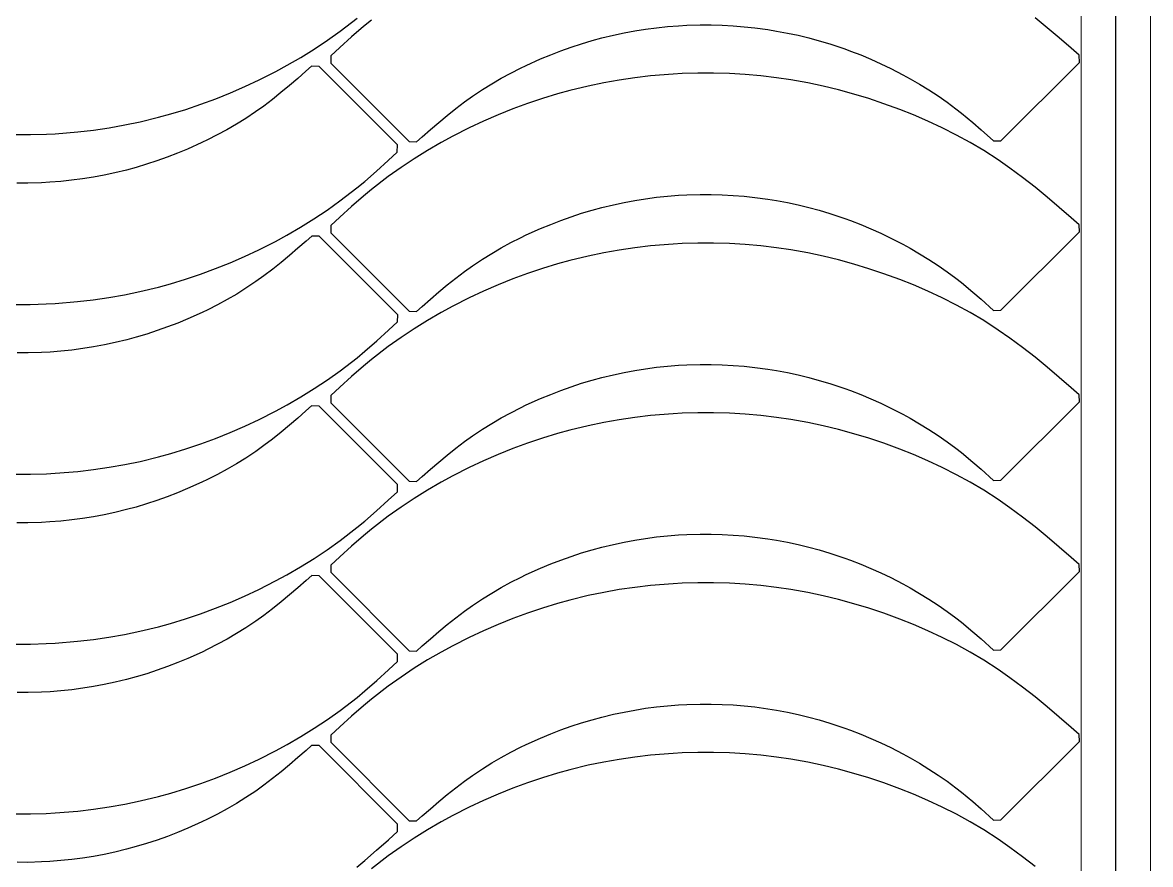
# Model space of a CAD drawing. Header units: millimetres. Extents: x -10628 to 24720, y -21829 to 4032.
# Drawn here: x 7298 to 7949, y -419 to 67 of the extents above; entities that cross this region are included whole.
import ezdxf
from ezdxf.enums import TextEntityAlignment as Align
from ezdxf.lldxf.tags import DXFTag

# ---------------------------------------------------------------- set-up
doc = ezdxf.new("R2010")
doc.units = ezdxf.units.MM
doc.layers.add('layer khung van cnc', color=7, linetype='Continuous', lineweight=25, true_color=0xfbf59b)
doc.layers.add('layer mau', color=7, linetype='Continuous')
doc.styles.add('Text Dim', font='arial.ttf')
tags = doc.linetypes.add('KVVIENMAY', pattern='A,46.311228,-10.280676,["KV VIỀN MÁY",Text Dim,S=10.028098,R=0,X=0,Y=-4.346144],-100.988212', length=157.580116).pattern_tags.tags
tags[6] = DXFTag(74, 10)

# ---------------------------------------------------------------- blocks, each defined once
blk = doc.blocks.new('khung van cnc')
at = {"lineweight": 5}
blk.add_lwpolyline([(-193, -99.44), (-193, 2370.56), (-223, 2400.56), (-1463, 2400.56), (-1493, 2370.56), (-1493, -99.44)], close=True, dxfattribs=at)
at = {"color": 1, "linetype": 'KVVIENMAY'}
blk.add_lwpolyline([(-511.88, -84.44), (-213, -84.44), (-213, 2370.56), (-228, 2385.56), (-1458.01, 2385.56), (-1473, 2370.56), (-1473, -84.44), (-1172.83, -84.44)], dxfattribs=at)
at = {"lineweight": 5}
blk.add_lwpolyline([(-513.55, -69.44), (-233, -69.44), (-233, 2370.56), (-1453, 2370.56), (-1453, -69.44), (-1173, -69.44)], dxfattribs=at)
at = {"layer": 'layer mau'}
for tag, p in [('ÁGF', (-518, -155.91)), ('TENFILE', (-518, -268.86)), ('TENFILE', (-518, -381.81)), ('TENFILE', (-518, -494.76))]:
    blk.add_attdef(tag, text='', height=30, dxfattribs=at).set_placement(p, align=Align.MIDDLE_CENTER)

msp = doc.modelspace()

# ---------------------------------------------------------------- linework, layer by layer
for p, q in [((7481.48, 62.25), (7491.202, 69.769)), ((7499.402, 68.646), (7494.862, 64.879)), ((7670.267, 64.881), (7676.573, 65.374)), ((7676.573, 65.374), (7681.435, 65.641)), ((7681.435, 65.641), (7689.212, 65.862)), ((7689.212, 65.862), (7695.535, 65.856)), ((7695.535, 65.856), (7701.856, 65.684)), ((7701.856, 65.684), (7708.17, 65.346)), ((7708.17, 65.346), (7714.472, 64.842)), ((7889.42, 64.239), (7882.387, 70.017)), ((7474.063, 56.971), (7481.48, 62.25)), ((7487.998, 58.913), (7481.247, 52.812)), ((7494.862, 64.879), (7487.998, 58.913)), ((7632.365, 58.307), (7639.054, 59.931)), ((7639.054, 59.931), (7645.238, 61.252)), ((7645.238, 61.252), (7651.456, 62.407)), ((7651.456, 62.407), (7657.704, 63.397)), ((7657.704, 63.397), (7663.975, 64.222)), ((7663.975, 64.222), (7670.267, 64.881)), ((7714.472, 64.842), (7720.76, 64.173)), ((7720.76, 64.173), (7728.275, 63.153)), ((7728.275, 63.153), (7733.273, 62.339)), ((7733.273, 62.339), (7739.489, 61.176)), ((7739.489, 61.176), (7745.673, 59.849)), ((7745.673, 59.849), (7751.819, 58.359)), ((7896.368, 58.341), (7889.42, 64.239)), ((7466.474, 51.931), (7474.063, 56.971)), ((7481.247, 52.812), (7476.042, 47.978)), ((7608.791, 50.897), (7614.745, 53.02)), ((7614.745, 53.02), (7620.751, 54.989)), ((7620.751, 54.989), (7626.807, 56.798)), ((7626.807, 56.798), (7632.365, 58.307)), ((7751.819, 58.359), (7757.923, 56.708)), ((7757.923, 56.708), (7763.98, 54.896)), ((7763.98, 54.896), (7772.703, 51.972)), ((7903.258, 52.364), (7896.368, 58.341)), ((7907.865, 48.324), (7903.258, 52.364)), ((7450.832, 42.558), (7458.725, 47.128)), ((7458.725, 47.128), (7466.474, 51.931)), ((7476.042, 47.978), (7475.964, 43.814)), ((7588.829, 42.486), (7597.051, 46.196)), ((7597.051, 46.196), (7602.892, 48.621)), ((7602.892, 48.621), (7608.791, 50.897)), ((7772.703, 51.972), (7775.933, 50.793)), ((7775.933, 50.793), (7781.821, 48.506)), ((7781.821, 48.506), (7787.647, 46.065)), ((7787.647, 46.065), (7793.41, 43.473)), ((7907.997, 44.226), (7907.865, 48.324)), ((7444.2, 38.95), (7450.832, 42.558)), ((7461.669, 39.137), (7456.905, 34.971)), ((7464.89, 42.031), (7461.669, 39.137)), ((7469.241, 41.913), (7464.89, 42.031)), ((7514.467, -3.374), (7469.241, 41.913)), ((7475.964, 43.814), (7521.189, -1.473)), ((7579.909, 38.049), (7585.555, 40.91)), ((7585.555, 40.91), (7588.829, 42.486)), ((7793.41, 43.473), (7799.105, 40.735)), ((7799.105, 40.735), (7806.079, 37.136)), ((7862.744, -0.966), (7907.997, 44.226)), ((7426.409, 30.23), (7434.664, 34.107)), ((7434.664, 34.107), (7444.2, 38.95)), ((7456.905, 34.971), (7452.105, 30.855)), ((7568.876, 31.872), (7574.346, 35.039)), ((7574.346, 35.039), (7579.909, 38.049)), ((7642.465, 34.042), (7633.495, 32.45)), ((7651.478, 35.369), (7642.465, 34.042)), ((7660.528, 36.431), (7651.478, 35.369)), ((7673.58, 37.491), (7660.528, 36.431)), ((7678.705, 37.756), (7673.58, 37.491)), ((7687.818, 38.019), (7678.705, 37.756)), ((7696.935, 38.015), (7687.818, 38.019)), ((7706.048, 37.743), (7696.935, 38.015)), ((7715.147, 37.204), (7706.048, 37.743)), ((7724.226, 36.396), (7715.147, 37.204)), ((7733.274, 35.32), (7724.226, 36.396)), ((7741.425, 34.114), (7733.274, 35.32)), ((7751.245, 32.36), (7741.425, 34.114)), ((7806.079, 37.136), (7810.289, 34.828)), ((7810.289, 34.828), (7815.767, 31.662)), ((7409.587, 23.192), (7418.048, 26.59)), ((7418.048, 26.59), (7426.409, 30.23)), ((7447.25, 26.814), (7442.322, 22.873)), ((7452.105, 30.855), (7447.25, 26.814)), ((7557.799, 24.729), (7563.51, 28.543)), ((7563.51, 28.543), (7568.876, 31.872)), ((7606.927, 26.088), (7598.208, 23.443)), ((7613.935, 28.011), (7606.927, 26.088)), ((7624.578, 30.593), (7613.935, 28.011)), ((7633.495, 32.45), (7624.578, 30.593)), ((7760.155, 30.482), (7751.245, 32.36)), ((7769.007, 28.344), (7760.155, 30.482)), ((7777.796, 25.95), (7769.007, 28.344)), ((7815.767, 31.662), (7821.158, 28.352)), ((7821.158, 28.352), (7826.453, 24.894)), ((7392.396, 17.14), (7401.035, 20.04)), ((7401.035, 20.04), (7409.587, 23.192)), ((7442.322, 22.873), (7437.302, 19.057)), ((7548.108, 17.566), (7553.128, 21.382)), ((7553.128, 21.382), (7557.799, 24.729)), ((7589.569, 20.543), (7581.016, 17.391)), ((7598.208, 23.443), (7589.569, 20.543)), ((7786.518, 23.305), (7777.796, 25.95)), ((7795.166, 20.414), (7786.518, 23.305)), ((7804.322, 17.057), (7795.166, 20.414)), ((7826.453, 24.894), (7831.642, 21.287)), ((7831.642, 21.287), (7836.717, 17.527)), ((7376.669, 12.572), (7383.677, 14.495)), ((7383.677, 14.495), (7392.396, 17.14)), ((7432.631, 15.71), (7426.921, 11.896)), ((7437.302, 19.057), (7432.631, 15.71)), ((7538.325, 9.585), (7543.18, 13.626)), ((7543.18, 13.626), (7548.108, 17.566)), ((7572.556, 13.993), (7564.195, 10.353)), ((7581.016, 17.391), (7572.556, 13.993)), ((7812.22, 13.91), (7804.322, 17.057)), ((7820.606, 10.296), (7812.22, 13.91)), ((7836.717, 17.527), (7839.942, 15.006)), ((7839.942, 15.006), (7846.502, 9.556)), ((7339.126, 5.214), (7348.139, 6.541)), ((7348.139, 6.541), (7357.108, 8.133)), ((7357.108, 8.133), (7366.026, 9.99)), ((7366.026, 9.99), (7376.669, 12.572)), ((7421.555, 8.568), (7416.084, 5.401)), ((7426.921, 11.896), (7421.555, 8.568)), ((7533.525, 5.468), (7538.325, 9.585)), ((7564.195, 10.353), (7555.94, 6.475)), ((7828.877, 6.434), (7820.606, 10.296)), ((7846.502, 9.556), (7851.247, 5.391)), ((7293.669, 2.568), (7302.786, 2.564)), ((7302.786, 2.564), (7311.898, 2.827)), ((7311.898, 2.827), (7317.024, 3.092)), ((7317.024, 3.092), (7330.076, 4.152)), ((7330.076, 4.152), (7339.126, 5.214)), ((7410.521, 2.39), (7404.876, -0.47)), ((7416.084, 5.401), (7410.521, 2.39)), ((7525.541, -1.591), (7528.762, 1.302)), ((7528.762, 1.302), (7533.525, 5.468)), ((7546.404, 1.633), (7539.772, -1.975)), ((7555.94, 6.475), (7546.404, 1.633)), ((7837.017, 2.319), (7828.877, 6.434)), ((7845.01, -2.055), (7837.017, 2.319)), ((7851.247, 5.391), (7858.396, -1.074)), ((7393.38, -5.757), (7387.539, -8.182)), ((7401.602, -2.047), (7393.38, -5.757)), ((7404.876, -0.47), (7401.602, -2.047)), ((7514.388, -7.539), (7514.467, -3.374)), ((7521.189, -1.473), (7525.541, -1.591)), ((7539.772, -1.975), (7531.878, -6.545)), ((7852.84, -6.693), (7845.01, -2.055)), ((7858.396, -1.074), (7862.744, -0.966)), ((7375.686, -12.581), (7369.68, -14.549)), ((7381.64, -10.458), (7375.686, -12.581)), ((7387.539, -8.182), (7381.64, -10.458)), ((7502.433, -18.474), (7509.184, -12.373)), ((7509.184, -12.373), (7514.388, -7.539)), ((7524.13, -11.349), (7516.541, -16.388)), ((7531.878, -6.545), (7524.13, -11.349)), ((7861.212, -12.085), (7852.84, -6.693)), ((7867.951, -16.779), (7861.212, -12.085)), ((7351.377, -19.492), (7345.192, -20.812)), ((7358.066, -17.868), (7351.377, -19.492)), ((7363.624, -16.359), (7358.066, -17.868)), ((7369.68, -14.549), (7363.624, -16.359)), ((7495.569, -24.44), (7502.433, -18.474)), ((7516.541, -16.388), (7509.124, -21.667)), ((7875.24, -22.197), (7867.951, -16.779)), ((7301.219, -25.423), (7294.896, -25.417)), ((7308.995, -25.202), (7301.219, -25.423)), ((7313.858, -24.935), (7308.995, -25.202)), ((7320.164, -24.442), (7313.858, -24.935)), ((7326.455, -23.783), (7320.164, -24.442)), ((7332.727, -22.958), (7326.455, -23.783)), ((7338.974, -21.968), (7332.727, -22.958)), ((7345.192, -20.812), (7338.974, -21.968)), ((7491.029, -28.207), (7495.569, -24.44)), ((7509.124, -21.667), (7499.402, -29.186)), ((7882.387, -27.815), (7875.24, -22.197)), ((7481.307, -35.726), (7491.029, -28.207)), ((7499.402, -29.186), (7494.862, -32.953)), ((7670.267, -32.951), (7676.573, -32.458)), ((7676.573, -32.458), (7681.435, -32.191)), ((7681.435, -32.191), (7689.212, -31.97)), ((7689.212, -31.97), (7695.535, -31.976)), ((7695.535, -31.976), (7701.856, -32.148)), ((7701.856, -32.148), (7708.17, -32.486)), ((7708.17, -32.486), (7714.472, -32.99)), ((7889.42, -33.593), (7882.387, -27.815)), ((7473.89, -41.005), (7481.307, -35.726)), ((7487.998, -38.919), (7481.247, -45.02)), ((7494.862, -32.953), (7487.998, -38.919)), ((7632.365, -39.525), (7639.054, -37.901)), ((7639.054, -37.901), (7645.238, -36.581)), ((7645.238, -36.581), (7651.456, -35.425)), ((7651.456, -35.425), (7657.704, -34.435)), ((7657.704, -34.435), (7663.975, -33.61)), ((7663.975, -33.61), (7670.267, -32.951)), ((7714.472, -32.99), (7720.76, -33.659)), ((7720.76, -33.659), (7728.275, -34.679)), ((7728.275, -34.679), (7733.273, -35.493)), ((7733.273, -35.493), (7739.489, -36.656)), ((7739.489, -36.656), (7745.673, -37.983)), ((7745.673, -37.983), (7751.819, -39.473)), ((7896.368, -39.491), (7889.42, -33.593)), ((7466.301, -46.044), (7473.89, -41.005)), ((7481.247, -45.02), (7476.042, -49.854)), ((7608.791, -46.935), (7614.745, -44.812)), ((7614.745, -44.812), (7620.751, -42.844)), ((7620.751, -42.844), (7626.807, -41.034)), ((7626.807, -41.034), (7632.365, -39.525)), ((7751.819, -39.473), (7757.923, -41.124)), ((7757.923, -41.124), (7763.98, -42.936)), ((7763.98, -42.936), (7772.703, -45.86)), ((7903.258, -45.468), (7896.368, -39.491)), ((7907.865, -49.508), (7903.258, -45.468)), ((7450.659, -55.418), (7458.552, -50.848)), ((7458.552, -50.848), (7466.301, -46.044)), ((7476.042, -49.854), (7475.964, -54.019)), ((7588.829, -55.346), (7597.051, -51.636)), ((7597.051, -51.636), (7602.892, -49.211)), ((7602.892, -49.211), (7608.791, -46.935)), ((7772.703, -45.86), (7775.933, -47.039)), ((7775.933, -47.039), (7781.821, -49.326)), ((7781.821, -49.326), (7787.647, -51.767)), ((7787.647, -51.767), (7793.41, -54.359)), ((7907.997, -53.606), (7907.865, -49.508)), ((7444.027, -59.026), (7450.659, -55.418)), ((7465.033, -55.945), (7461.812, -58.838)), ((7469.384, -56.063), (7465.033, -55.945)), ((7514.61, -101.35), (7469.384, -56.063)), ((7475.964, -54.019), (7521.189, -99.306)), ((7579.909, -59.783), (7585.555, -56.923)), ((7585.555, -56.923), (7588.829, -55.346)), ((7793.41, -54.359), (7799.105, -57.098)), ((7799.105, -57.098), (7806.079, -60.696)), ((7862.744, -98.798), (7907.997, -53.606)), ((7426.235, -67.746), (7434.491, -63.868)), ((7434.491, -63.868), (7444.027, -59.026)), ((7457.048, -63.004), (7452.248, -67.121)), ((7461.812, -58.838), (7457.048, -63.004)), ((7568.876, -65.961), (7574.346, -62.794)), ((7574.346, -62.794), (7579.909, -59.783)), ((7642.465, -64.052), (7633.495, -65.644)), ((7651.478, -62.725), (7642.465, -64.052)), ((7660.528, -61.663), (7651.478, -62.725)), ((7673.58, -60.603), (7660.528, -61.663)), ((7678.705, -60.338), (7673.58, -60.603)), ((7687.818, -60.075), (7678.705, -60.338)), ((7696.935, -60.079), (7687.818, -60.075)), ((7706.048, -60.351), (7696.935, -60.079)), ((7715.147, -60.89), (7706.048, -60.351)), ((7724.226, -61.698), (7715.147, -60.89)), ((7733.274, -62.774), (7724.226, -61.698)), ((7741.425, -63.98), (7733.274, -62.774)), ((7751.245, -65.733), (7741.425, -63.98)), ((7806.079, -60.696), (7810.289, -63.004)), ((7810.289, -63.004), (7815.767, -66.17)), ((7409.414, -74.784), (7417.874, -71.386)), ((7417.874, -71.386), (7426.235, -67.746)), ((7447.393, -71.162), (7442.465, -75.102)), ((7452.248, -67.121), (7447.393, -71.162)), ((7557.799, -73.103), (7563.51, -69.289)), ((7563.51, -69.289), (7568.876, -65.961)), ((7613.935, -70.083), (7606.927, -72.006)), ((7624.578, -67.501), (7613.935, -70.083)), ((7633.495, -65.644), (7624.578, -67.501)), ((7760.155, -67.612), (7751.245, -65.733)), ((7769.007, -69.75), (7760.155, -67.612)), ((7777.796, -72.144), (7769.007, -69.75)), ((7815.767, -66.17), (7821.158, -69.48)), ((7821.158, -69.48), (7826.453, -72.938)), ((7392.223, -80.836), (7400.862, -77.935)), ((7400.862, -77.935), (7409.414, -74.784)), ((7442.465, -75.102), (7437.445, -78.918)), ((7548.108, -80.266), (7553.128, -76.45)), ((7553.128, -76.45), (7557.799, -73.103)), ((7589.569, -77.551), (7581.016, -80.703)), ((7598.208, -74.651), (7589.569, -77.551)), ((7606.927, -72.006), (7598.208, -74.651)), ((7786.518, -74.788), (7777.796, -72.144)), ((7795.166, -77.679), (7786.518, -74.788)), ((7804.322, -81.037), (7795.166, -77.679)), ((7826.453, -72.938), (7831.642, -76.545)), ((7831.642, -76.545), (7836.717, -80.305)), ((7376.496, -85.404), (7383.504, -83.481)), ((7383.504, -83.481), (7392.223, -80.836)), ((7432.774, -82.265), (7427.064, -86.079)), ((7437.445, -78.918), (7432.774, -82.265)), ((7538.325, -88.248), (7543.18, -84.207)), ((7543.18, -84.207), (7548.108, -80.266)), ((7572.556, -84.101), (7564.195, -87.741)), ((7581.016, -80.703), (7572.556, -84.101)), ((7812.22, -84.184), (7804.322, -81.037)), ((7820.606, -87.798), (7812.22, -84.184)), ((7836.717, -80.305), (7839.942, -82.826)), ((7839.942, -82.826), (7846.502, -88.277)), ((7347.966, -91.435), (7356.935, -89.843)), ((7356.935, -89.843), (7365.853, -87.986)), ((7365.853, -87.986), (7376.496, -85.404)), ((7421.697, -89.408), (7416.227, -92.575)), ((7427.064, -86.079), (7421.697, -89.408)), ((7533.525, -92.364), (7538.325, -88.248)), ((7564.195, -87.741), (7555.94, -91.618)), ((7828.877, -91.659), (7820.606, -87.798)), ((7846.502, -88.277), (7851.247, -92.441)), ((7293.496, -95.408), (7302.613, -95.412)), ((7302.613, -95.412), (7311.725, -95.149)), ((7311.725, -95.149), (7316.851, -94.884)), ((7316.851, -94.884), (7329.903, -93.824)), ((7329.903, -93.824), (7338.953, -92.762)), ((7338.953, -92.762), (7347.966, -91.435)), ((7410.664, -95.585), (7405.019, -98.446)), ((7416.227, -92.575), (7410.664, -95.585)), ((7525.541, -99.424), (7528.762, -96.53)), ((7528.762, -96.53), (7533.525, -92.364)), ((7546.404, -96.461), (7539.772, -100.069)), ((7555.94, -91.618), (7546.404, -96.461)), ((7837.017, -95.774), (7828.877, -91.659)), ((7845.01, -100.148), (7837.017, -95.774)), ((7851.247, -92.441), (7858.396, -98.906)), ((7393.522, -103.732), (7387.682, -106.157)), ((7401.745, -100.022), (7393.522, -103.732)), ((7405.019, -98.446), (7401.745, -100.022)), ((7514.531, -105.514), (7514.61, -101.35)), ((7521.189, -99.306), (7525.541, -99.424)), ((7539.772, -100.069), (7531.878, -104.639)), ((7852.84, -104.787), (7845.01, -100.148)), ((7858.396, -98.906), (7862.744, -98.798)), ((7375.829, -110.556), (7369.823, -112.525)), ((7381.783, -108.433), (7375.829, -110.556)), ((7387.682, -106.157), (7381.783, -108.433)), ((7502.576, -116.449), (7509.327, -110.348)), ((7509.327, -110.348), (7514.531, -105.514)), ((7524.13, -109.442), (7516.541, -114.482)), ((7531.878, -104.639), (7524.13, -109.442)), ((7861.212, -110.179), (7852.84, -104.787)), ((7867.951, -114.873), (7861.212, -110.179)), ((7358.209, -115.843), (7351.52, -117.467)), ((7363.767, -114.334), (7358.209, -115.843)), ((7369.823, -112.525), (7363.767, -114.334)), ((7495.712, -122.415), (7502.576, -116.449)), ((7516.541, -114.482), (7509.124, -119.761)), ((7875.24, -120.291), (7867.951, -114.873)), ((7301.362, -123.398), (7295.038, -123.392)), ((7309.138, -123.177), (7301.362, -123.398)), ((7314, -122.911), (7309.138, -123.177)), ((7320.307, -122.417), (7314, -122.911)), ((7326.598, -121.758), (7320.307, -122.417)), ((7332.87, -120.933), (7326.598, -121.758)), ((7339.117, -119.943), (7332.87, -120.933)), ((7345.335, -118.788), (7339.117, -119.943)), ((7351.52, -117.467), (7345.335, -118.788)), ((7491.172, -126.182), (7495.712, -122.415)), ((7509.124, -119.761), (7499.402, -127.28)), ((7882.387, -125.909), (7875.24, -120.291)), ((7481.45, -133.701), (7491.172, -126.182)), ((7499.402, -127.28), (7494.862, -131.047)), ((7681.435, -130.285), (7689.212, -130.064)), ((7689.212, -130.064), (7695.535, -130.07)), ((7695.535, -130.07), (7701.856, -130.242)), ((7889.42, -131.687), (7882.387, -125.909)), ((7474.033, -138.98), (7481.45, -133.701)), ((7494.862, -131.047), (7487.998, -137.013)), ((7632.365, -137.619), (7639.054, -135.995)), ((7639.054, -135.995), (7645.238, -134.674)), ((7645.238, -134.674), (7651.456, -133.519)), ((7651.456, -133.519), (7657.704, -132.529)), ((7657.704, -132.529), (7663.975, -131.704)), ((7663.975, -131.704), (7670.267, -131.045)), ((7670.267, -131.045), (7676.573, -130.551)), ((7676.573, -130.551), (7681.435, -130.285)), ((7701.856, -130.242), (7708.17, -130.58)), ((7708.17, -130.58), (7714.472, -131.084)), ((7714.472, -131.084), (7720.76, -131.753)), ((7720.76, -131.753), (7728.275, -132.773)), ((7728.275, -132.773), (7733.273, -133.586)), ((7733.273, -133.586), (7739.489, -134.75)), ((7739.489, -134.75), (7745.673, -136.077)), ((7745.673, -136.077), (7751.819, -137.567)), ((7896.368, -137.585), (7889.42, -131.687)), ((7466.444, -144.02), (7474.033, -138.98)), ((7481.247, -143.114), (7476.042, -147.948)), ((7487.998, -137.013), (7481.247, -143.114)), ((7608.791, -145.029), (7614.745, -142.906)), ((7614.745, -142.906), (7620.751, -140.937)), ((7620.751, -140.937), (7626.807, -139.128)), ((7626.807, -139.128), (7632.365, -137.619)), ((7751.819, -137.567), (7757.923, -139.218)), ((7757.923, -139.218), (7763.98, -141.03)), ((7763.98, -141.03), (7772.703, -143.954)), ((7903.258, -143.562), (7896.368, -137.585)), ((7450.802, -153.393), (7458.695, -148.823)), ((7458.695, -148.823), (7466.444, -144.02)), ((7476.042, -147.948), (7475.964, -152.112)), ((7597.051, -149.73), (7602.892, -147.305)), ((7602.892, -147.305), (7608.791, -145.029)), ((7772.703, -143.954), (7775.933, -145.133)), ((7775.933, -145.133), (7781.821, -147.42)), ((7781.821, -147.42), (7787.647, -149.861)), ((7907.865, -147.602), (7903.258, -143.562)), ((7907.997, -151.7), (7907.865, -147.602)), ((7444.17, -157.001), (7450.802, -153.393)), ((7464.915, -153.92), (7461.694, -156.814)), ((7469.266, -154.038), (7464.915, -153.92)), ((7514.492, -199.325), (7469.266, -154.038)), ((7475.964, -152.112), (7521.189, -197.399)), ((7579.909, -157.876), (7585.555, -155.016)), ((7585.555, -155.016), (7588.829, -153.44)), ((7588.829, -153.44), (7597.051, -149.73)), ((7787.647, -149.861), (7793.41, -152.453)), ((7793.41, -152.453), (7799.105, -155.191)), ((7799.105, -155.191), (7806.079, -158.79)), ((7862.744, -196.892), (7907.997, -151.7)), ((7426.378, -165.721), (7434.634, -161.843)), ((7434.634, -161.843), (7444.17, -157.001)), ((7456.93, -160.98), (7452.13, -165.096)), ((7461.694, -156.814), (7456.93, -160.98)), ((7568.876, -164.054), (7574.346, -160.887)), ((7574.346, -160.887), (7579.909, -157.876)), ((7642.465, -161.929), (7633.495, -163.522)), ((7651.478, -160.602), (7642.465, -161.929)), ((7660.528, -159.541), (7651.478, -160.602)), ((7673.58, -158.481), (7660.528, -159.541)), ((7678.705, -158.215), (7673.58, -158.481)), ((7687.818, -157.953), (7678.705, -158.215)), ((7696.935, -157.957), (7687.818, -157.953)), ((7706.048, -158.228), (7696.935, -157.957)), ((7715.147, -158.768), (7706.048, -158.228)), ((7724.226, -159.576), (7715.147, -158.768)), ((7733.274, -160.652), (7724.226, -159.576)), ((7741.425, -161.857), (7733.274, -160.652)), ((7751.245, -163.611), (7741.425, -161.857)), ((7806.079, -158.79), (7810.289, -161.098)), ((7810.289, -161.098), (7815.767, -164.264)), ((7418.017, -169.361), (7426.378, -165.721)), ((7447.275, -169.137), (7442.347, -173.078)), ((7452.13, -165.096), (7447.275, -169.137)), ((7557.799, -171.197), (7563.51, -167.383)), ((7563.51, -167.383), (7568.876, -164.054)), ((7613.935, -167.961), (7606.927, -169.884)), ((7624.578, -165.378), (7613.935, -167.961)), ((7633.495, -163.522), (7624.578, -165.378)), ((7760.155, -165.49), (7751.245, -163.611)), ((7769.007, -167.628), (7760.155, -165.49)), ((7777.796, -170.021), (7769.007, -167.628)), ((7815.767, -164.264), (7821.158, -167.574)), ((7821.158, -167.574), (7826.453, -171.032)), ((7401.004, -175.911), (7409.557, -172.759)), ((7409.557, -172.759), (7418.017, -169.361)), ((7442.347, -173.078), (7437.327, -176.894)), ((7548.108, -178.36), (7553.128, -174.544)), ((7553.128, -174.544), (7557.799, -171.197)), ((7589.569, -175.429), (7581.016, -178.58)), ((7598.208, -172.529), (7589.569, -175.429)), ((7606.927, -169.884), (7598.208, -172.529)), ((7786.518, -172.666), (7777.796, -170.021)), ((7795.166, -175.557), (7786.518, -172.666)), ((7804.322, -178.914), (7795.166, -175.557)), ((7826.453, -171.032), (7831.642, -174.639)), ((7831.642, -174.639), (7836.717, -178.399)), ((7376.639, -183.379), (7383.647, -181.456)), ((7383.647, -181.456), (7392.365, -178.811)), ((7392.365, -178.811), (7401.004, -175.911)), ((7432.656, -180.241), (7426.946, -184.055)), ((7437.327, -176.894), (7432.656, -180.241)), ((7543.18, -182.3), (7548.108, -178.36)), ((7572.556, -181.979), (7564.195, -185.619)), ((7581.016, -178.58), (7572.556, -181.979)), ((7812.22, -182.062), (7804.322, -178.914)), ((7820.606, -185.676), (7812.22, -182.062)), ((7836.717, -178.399), (7839.942, -180.92)), ((7839.942, -180.92), (7846.502, -186.37)), ((7348.109, -189.41), (7357.078, -187.818)), ((7357.078, -187.818), (7365.996, -185.961)), ((7365.996, -185.961), (7376.639, -183.379)), ((7421.579, -187.383), (7416.109, -190.55)), ((7426.946, -184.055), (7421.579, -187.383)), ((7533.525, -190.458), (7538.325, -186.341)), ((7538.325, -186.341), (7543.18, -182.3)), ((7564.195, -185.619), (7555.94, -189.496)), ((7828.877, -189.537), (7820.606, -185.676)), ((7846.502, -186.37), (7851.247, -190.535)), ((7293.639, -193.383), (7302.755, -193.387)), ((7302.755, -193.387), (7311.868, -193.124)), ((7311.868, -193.124), (7316.994, -192.859)), ((7316.994, -192.859), (7330.046, -191.799)), ((7330.046, -191.799), (7339.096, -190.737)), ((7339.096, -190.737), (7348.109, -189.41)), ((7410.546, -193.561), (7404.901, -196.421)), ((7416.109, -190.55), (7410.546, -193.561)), ((7525.541, -197.517), (7528.762, -194.624)), ((7528.762, -194.624), (7533.525, -190.458)), ((7546.404, -194.339), (7539.772, -197.947)), ((7555.94, -189.496), (7546.404, -194.339)), ((7837.017, -193.652), (7828.877, -189.537)), ((7845.01, -198.026), (7837.017, -193.652)), ((7851.247, -190.535), (7858.396, -197)), ((7393.405, -201.708), (7387.564, -204.133)), ((7401.627, -197.998), (7393.405, -201.708)), ((7404.901, -196.421), (7401.627, -197.998)), ((7514.413, -203.49), (7514.492, -199.325)), ((7521.189, -197.399), (7525.541, -197.517)), ((7539.772, -197.947), (7531.878, -202.517)), ((7852.84, -202.664), (7845.01, -198.026)), ((7858.396, -197), (7862.744, -196.892)), ((7381.665, -206.409), (7375.711, -208.532)), ((7387.564, -204.133), (7381.665, -206.409)), ((7509.209, -208.323), (7514.413, -203.49)), ((7524.13, -207.32), (7516.541, -212.36)), ((7531.878, -202.517), (7524.13, -207.32)), ((7861.212, -208.056), (7852.84, -202.664)), ((7867.951, -212.751), (7861.212, -208.056)), ((7358.091, -213.819), (7351.402, -215.443)), ((7363.649, -212.31), (7358.091, -213.819)), ((7369.705, -210.5), (7363.649, -212.31)), ((7375.711, -208.532), (7369.705, -210.5)), ((7495.594, -220.391), (7502.458, -214.425)), ((7502.458, -214.425), (7509.209, -208.323)), ((7516.541, -212.36), (7509.124, -217.639)), ((7875.24, -218.169), (7867.951, -212.751)), ((7309.02, -221.153), (7301.244, -221.373)), ((7313.883, -220.886), (7309.02, -221.153)), ((7320.189, -220.393), (7313.883, -220.886)), ((7326.48, -219.734), (7320.189, -220.393)), ((7332.752, -218.909), (7326.48, -219.734)), ((7338.999, -217.919), (7332.752, -218.909)), ((7345.217, -216.763), (7338.999, -217.919)), ((7351.402, -215.443), (7345.217, -216.763)), ((7491.054, -224.158), (7495.594, -220.391)), ((7509.124, -217.639), (7499.402, -225.158)), ((7882.387, -223.787), (7875.24, -218.169)), ((7301.244, -221.373), (7294.921, -221.368)), ((7481.332, -231.676), (7491.054, -224.158)), ((7499.402, -225.158), (7494.862, -228.924)), ((7889.42, -229.564), (7882.387, -223.787)), ((7473.915, -236.955), (7481.332, -231.676)), ((7494.862, -228.924), (7487.998, -234.891)), ((7632.365, -235.497), (7639.054, -233.872)), ((7639.054, -233.872), (7645.238, -232.552)), ((7645.238, -232.552), (7651.456, -231.397)), ((7651.456, -231.397), (7657.704, -230.406)), ((7657.704, -230.406), (7663.975, -229.582)), ((7663.975, -229.582), (7670.267, -228.922)), ((7670.267, -228.922), (7676.573, -228.429)), ((7676.573, -228.429), (7681.435, -228.163)), ((7681.435, -228.163), (7689.212, -227.942)), ((7689.212, -227.942), (7695.535, -227.948)), ((7695.535, -227.948), (7701.856, -228.12)), ((7701.856, -228.12), (7708.17, -228.458)), ((7708.17, -228.458), (7714.472, -228.961)), ((7714.472, -228.961), (7720.76, -229.63)), ((7720.76, -229.63), (7728.275, -230.651)), ((7728.275, -230.651), (7733.273, -231.464)), ((7733.273, -231.464), (7739.489, -232.628)), ((7739.489, -232.628), (7745.673, -233.955)), ((7745.673, -233.955), (7751.819, -235.445)), ((7896.368, -235.462), (7889.42, -229.564)), ((7466.326, -241.995), (7473.915, -236.955)), ((7487.998, -234.891), (7481.247, -240.992)), ((7608.791, -242.907), (7614.745, -240.783)), ((7614.745, -240.783), (7620.751, -238.815)), ((7620.751, -238.815), (7626.807, -237.005)), ((7626.807, -237.005), (7632.365, -235.497)), ((7751.819, -235.445), (7757.923, -237.096)), ((7757.923, -237.096), (7763.98, -238.908)), ((7763.98, -238.908), (7772.703, -241.831)), ((7903.258, -241.44), (7896.368, -235.462)), ((7450.684, -251.369), (7458.577, -246.799)), ((7458.577, -246.799), (7466.326, -241.995)), ((7476.042, -245.826), (7475.964, -249.99)), ((7481.247, -240.992), (7476.042, -245.826)), ((7597.051, -247.608), (7602.892, -245.183)), ((7602.892, -245.183), (7608.791, -242.907)), ((7772.703, -241.831), (7775.933, -243.011)), ((7775.933, -243.011), (7781.821, -245.298)), ((7781.821, -245.298), (7787.647, -247.739)), ((7907.865, -245.48), (7903.258, -241.44)), ((7907.997, -249.578), (7907.865, -245.48)), ((7444.052, -254.977), (7450.684, -251.369)), ((7465.012, -251.896), (7461.791, -254.789)), ((7469.364, -252.014), (7465.012, -251.896)), ((7514.589, -297.301), (7469.364, -252.014)), ((7475.964, -249.99), (7521.189, -295.277)), ((7579.909, -255.754), (7585.555, -252.894)), ((7585.555, -252.894), (7588.829, -251.318)), ((7588.829, -251.318), (7597.051, -247.608)), ((7787.647, -247.739), (7793.41, -250.33)), ((7793.41, -250.33), (7799.105, -253.069)), ((7799.105, -253.069), (7806.079, -256.668)), ((7862.744, -294.77), (7907.997, -249.578)), ((7426.26, -263.697), (7434.516, -259.819)), ((7434.516, -259.819), (7444.052, -254.977)), ((7457.028, -258.955), (7452.228, -263.072)), ((7461.791, -254.789), (7457.028, -258.955)), ((7568.876, -261.932), (7574.346, -258.765)), ((7574.346, -258.765), (7579.909, -255.754)), ((7642.465, -259.986), (7633.495, -261.578)), ((7651.478, -258.658), (7642.465, -259.986)), ((7660.528, -257.597), (7651.478, -258.658)), ((7673.58, -256.537), (7660.528, -257.597)), ((7678.705, -256.272), (7673.58, -256.537)), ((7687.818, -256.009), (7678.705, -256.272)), ((7696.935, -256.013), (7687.818, -256.009)), ((7706.048, -256.284), (7696.935, -256.013)), ((7715.147, -256.824), (7706.048, -256.284)), ((7724.226, -257.632), (7715.147, -256.824)), ((7733.274, -258.708), (7724.226, -257.632)), ((7741.425, -259.913), (7733.274, -258.708)), ((7751.245, -261.667), (7741.425, -259.913)), ((7806.079, -256.668), (7810.289, -258.976)), ((7810.289, -258.976), (7815.767, -262.141)), ((7417.899, -267.337), (7426.26, -263.697)), ((7452.228, -263.072), (7447.373, -267.113)), ((7557.799, -269.075), (7563.51, -265.261)), ((7563.51, -265.261), (7568.876, -261.932)), ((7613.935, -266.017), (7606.927, -267.94)), ((7624.578, -263.434), (7613.935, -266.017)), ((7633.495, -261.578), (7624.578, -263.434)), ((7760.155, -263.546), (7751.245, -261.667)), ((7769.007, -265.684), (7760.155, -263.546)), ((7777.796, -268.078), (7769.007, -265.684)), ((7815.767, -262.141), (7821.158, -265.452)), ((7821.158, -265.452), (7826.453, -268.909)), ((7400.886, -273.886), (7409.439, -270.735)), ((7409.439, -270.735), (7417.899, -267.337)), ((7442.445, -271.053), (7437.425, -274.869)), ((7447.373, -267.113), (7442.445, -271.053)), ((7548.108, -276.237), (7553.128, -272.422)), ((7553.128, -272.422), (7557.799, -269.075)), ((7598.208, -270.585), (7589.569, -273.485)), ((7606.927, -267.94), (7598.208, -270.585)), ((7786.518, -270.722), (7777.796, -268.078)), ((7795.166, -273.613), (7786.518, -270.722)), ((7826.453, -268.909), (7831.642, -272.517)), ((7831.642, -272.517), (7836.717, -276.277)), ((7376.521, -281.355), (7383.529, -279.431)), ((7383.529, -279.431), (7392.247, -276.787)), ((7392.247, -276.787), (7400.886, -273.886)), ((7432.754, -278.216), (7427.043, -282.03)), ((7437.425, -274.869), (7432.754, -278.216)), ((7543.18, -280.178), (7548.108, -276.237)), ((7581.016, -276.637), (7572.556, -280.035)), ((7589.569, -273.485), (7581.016, -276.637)), ((7804.322, -276.97), (7795.166, -273.613)), ((7812.22, -280.118), (7804.322, -276.97)), ((7836.717, -276.277), (7839.942, -278.797)), ((7839.942, -278.797), (7846.502, -284.248)), ((7347.991, -287.386), (7356.96, -285.794)), ((7356.96, -285.794), (7365.878, -283.937)), ((7365.878, -283.937), (7376.521, -281.355)), ((7421.677, -285.359), (7416.207, -288.526)), ((7427.043, -282.03), (7421.677, -285.359)), ((7533.525, -288.335), (7538.325, -284.219)), ((7538.325, -284.219), (7543.18, -280.178)), ((7564.195, -283.675), (7555.94, -287.552)), ((7572.556, -280.035), (7564.195, -283.675)), ((7820.606, -283.732), (7812.22, -280.118)), ((7828.877, -287.593), (7820.606, -283.732)), ((7846.502, -284.248), (7851.247, -288.413)), ((7293.521, -291.359), (7302.638, -291.363)), ((7302.638, -291.363), (7311.75, -291.1)), ((7311.75, -291.1), (7316.876, -290.835)), ((7316.876, -290.835), (7329.928, -289.775)), ((7329.928, -289.775), (7338.978, -288.713)), ((7338.978, -288.713), (7347.991, -287.386)), ((7410.644, -291.536), (7404.998, -294.397)), ((7416.207, -288.526), (7410.644, -291.536)), ((7525.541, -295.395), (7528.762, -292.502)), ((7528.762, -292.502), (7533.525, -288.335)), ((7546.404, -292.395), (7539.772, -296.003)), ((7555.94, -287.552), (7546.404, -292.395)), ((7837.017, -291.708), (7828.877, -287.593)), ((7845.01, -296.082), (7837.017, -291.708)), ((7851.247, -288.413), (7858.396, -294.878)), ((7401.724, -295.973), (7393.502, -299.683)), ((7404.998, -294.397), (7401.724, -295.973)), ((7514.511, -301.465), (7514.589, -297.301)), ((7521.189, -295.277), (7525.541, -295.395)), ((7539.772, -296.003), (7531.878, -300.573)), ((7852.84, -300.72), (7845.01, -296.082)), ((7858.396, -294.878), (7862.744, -294.77)), ((7381.762, -304.384), (7375.808, -306.507)), ((7387.661, -302.108), (7381.762, -304.384)), ((7393.502, -299.683), (7387.661, -302.108)), ((7509.306, -306.299), (7514.511, -301.465)), ((7524.13, -305.376), (7516.541, -310.416)), ((7531.878, -300.573), (7524.13, -305.376)), ((7861.212, -306.113), (7852.84, -300.72)), ((7358.188, -311.794), (7351.499, -313.418)), ((7363.746, -310.285), (7358.188, -311.794)), ((7369.802, -308.476), (7363.746, -310.285)), ((7375.808, -306.507), (7369.802, -308.476)), ((7495.691, -318.366), (7502.555, -312.4)), ((7502.555, -312.4), (7509.306, -306.299)), ((7516.541, -310.416), (7509.124, -315.695)), ((7867.951, -310.807), (7861.212, -306.113)), ((7875.24, -316.225), (7867.951, -310.807)), ((7313.98, -318.861), (7309.118, -319.128)), ((7320.286, -318.368), (7313.98, -318.861)), ((7326.578, -317.709), (7320.286, -318.368)), ((7332.849, -316.884), (7326.578, -317.709)), ((7339.097, -315.894), (7332.849, -316.884)), ((7345.315, -314.739), (7339.097, -315.894)), ((7351.499, -313.418), (7345.315, -314.739)), ((7491.151, -322.133), (7495.691, -318.366)), ((7509.124, -315.695), (7499.402, -323.214)), ((7882.387, -321.843), (7875.24, -316.225)), ((7301.341, -319.349), (7295.018, -319.343)), ((7309.118, -319.128), (7301.341, -319.349)), ((7481.429, -329.652), (7491.151, -322.133)), ((7499.402, -323.214), (7494.862, -326.981)), ((7889.42, -327.621), (7882.387, -321.843)), ((7474.012, -334.931), (7481.429, -329.652)), ((7494.862, -326.981), (7487.998, -332.947)), ((7632.365, -333.553), (7639.054, -331.928)), ((7639.054, -331.928), (7645.238, -330.608)), ((7645.238, -330.608), (7651.456, -329.453)), ((7651.456, -329.453), (7657.704, -328.463)), ((7657.704, -328.463), (7663.975, -327.638)), ((7663.975, -327.638), (7670.267, -326.979)), ((7670.267, -326.979), (7676.573, -326.485)), ((7676.573, -326.485), (7681.435, -326.219)), ((7681.435, -326.219), (7689.212, -325.998)), ((7689.212, -325.998), (7695.535, -326.004)), ((7695.535, -326.004), (7701.856, -326.176)), ((7701.856, -326.176), (7708.17, -326.514)), ((7708.17, -326.514), (7714.472, -327.017)), ((7714.472, -327.017), (7720.76, -327.687)), ((7720.76, -327.687), (7728.275, -328.707)), ((7728.275, -328.707), (7733.273, -329.52)), ((7733.273, -329.52), (7739.489, -330.684)), ((7739.489, -330.684), (7745.673, -332.011)), ((7896.368, -333.518), (7889.42, -327.621)), ((7466.423, -339.971), (7474.012, -334.931)), ((7487.998, -332.947), (7481.247, -339.048)), ((7614.745, -338.839), (7620.751, -336.871)), ((7620.751, -336.871), (7626.807, -335.061)), ((7626.807, -335.061), (7632.365, -333.553)), ((7745.673, -332.011), (7751.819, -333.501)), ((7751.819, -333.501), (7757.923, -335.152)), ((7757.923, -335.152), (7763.98, -336.964)), ((7763.98, -336.964), (7772.703, -339.887)), ((7903.258, -339.496), (7896.368, -333.518)), ((7450.781, -349.344), (7458.675, -344.774)), ((7458.675, -344.774), (7466.423, -339.971)), ((7476.042, -343.882), (7475.964, -348.046)), ((7481.247, -339.048), (7476.042, -343.882)), ((7597.051, -345.664), (7602.892, -343.239)), ((7602.892, -343.239), (7608.791, -340.963)), ((7608.791, -340.963), (7614.745, -338.839)), ((7772.703, -339.887), (7775.933, -341.067)), ((7775.933, -341.067), (7781.821, -343.354)), ((7781.821, -343.354), (7787.647, -345.795)), ((7907.865, -343.536), (7903.258, -339.496)), ((7907.997, -347.634), (7907.865, -343.536)), ((7444.149, -352.952), (7450.781, -349.344)), ((7464.932, -349.871), (7461.711, -352.764)), ((7469.283, -349.989), (7464.932, -349.871)), ((7514.509, -395.276), (7469.283, -349.989)), ((7475.964, -348.046), (7521.189, -393.333)), ((7579.909, -353.81), (7585.555, -350.95)), ((7585.555, -350.95), (7588.829, -349.374)), ((7588.829, -349.374), (7597.051, -345.664)), ((7787.647, -345.795), (7793.41, -348.387)), ((7793.41, -348.387), (7799.105, -351.125)), ((7799.105, -351.125), (7806.079, -354.724)), ((7862.744, -392.826), (7907.997, -347.634)), ((7426.358, -361.672), (7434.613, -357.794)), ((7434.613, -357.794), (7444.149, -352.952)), ((7456.947, -356.931), (7452.147, -361.047)), ((7461.711, -352.764), (7456.947, -356.931)), ((7568.876, -359.988), (7574.346, -356.821)), ((7574.346, -356.821), (7579.909, -353.81)), ((7642.465, -357.894), (7633.495, -359.487)), ((7651.478, -356.567), (7642.465, -357.894)), ((7660.528, -355.506), (7651.478, -356.567)), ((7673.58, -354.446), (7660.528, -355.506)), ((7678.705, -354.18), (7673.58, -354.446)), ((7687.818, -353.918), (7678.705, -354.18)), ((7696.935, -353.922), (7687.818, -353.918)), ((7706.048, -354.193), (7696.935, -353.922)), ((7715.147, -354.733), (7706.048, -354.193)), ((7724.226, -355.541), (7715.147, -354.733)), ((7733.274, -356.617), (7724.226, -355.541)), ((7741.425, -357.822), (7733.274, -356.617)), ((7751.245, -359.576), (7741.425, -357.822)), ((7806.079, -354.724), (7810.289, -357.032)), ((7810.289, -357.032), (7815.767, -360.197)), ((7417.997, -365.312), (7426.358, -361.672)), ((7452.147, -361.047), (7447.292, -365.088)), ((7557.799, -367.131), (7563.51, -363.317)), ((7563.51, -363.317), (7568.876, -359.988)), ((7613.935, -363.926), (7606.927, -365.849)), ((7624.578, -361.343), (7613.935, -363.926)), ((7633.495, -359.487), (7624.578, -361.343)), ((7760.155, -361.455), (7751.245, -359.576)), ((7769.007, -363.593), (7760.155, -361.455)), ((7777.796, -365.986), (7769.007, -363.593)), ((7815.767, -360.197), (7821.158, -363.508)), ((7821.158, -363.508), (7826.453, -366.966)), ((7400.984, -371.862), (7409.537, -368.71)), ((7409.537, -368.71), (7417.997, -365.312)), ((7442.364, -369.029), (7437.344, -372.844)), ((7447.292, -365.088), (7442.364, -369.029)), ((7548.108, -374.293), (7553.128, -370.478)), ((7553.128, -370.478), (7557.799, -367.131)), ((7598.208, -368.494), (7589.569, -371.394)), ((7606.927, -365.849), (7598.208, -368.494)), ((7786.518, -368.631), (7777.796, -365.986)), ((7795.166, -371.522), (7786.518, -368.631)), ((7826.453, -366.966), (7831.642, -370.573)), ((7831.642, -370.573), (7836.717, -374.333)), ((7376.618, -379.33), (7383.626, -377.407)), ((7383.626, -377.407), (7392.345, -374.762)), ((7392.345, -374.762), (7400.984, -371.862)), ((7432.673, -376.192), (7426.963, -380.005)), ((7437.344, -372.844), (7432.673, -376.192)), ((7543.18, -378.234), (7548.108, -374.293)), ((7581.016, -374.545), (7572.556, -377.943)), ((7589.569, -371.394), (7581.016, -374.545)), ((7804.322, -374.879), (7795.166, -371.522)), ((7812.22, -378.027), (7804.322, -374.879)), ((7836.717, -374.333), (7839.942, -376.854)), ((7839.942, -376.854), (7846.502, -382.304)), ((7348.088, -385.361), (7357.058, -383.769)), ((7357.058, -383.769), (7365.975, -381.912)), ((7365.975, -381.912), (7376.618, -379.33)), ((7421.596, -383.334), (7416.126, -386.501)), ((7426.963, -380.005), (7421.596, -383.334)), ((7533.525, -386.391), (7538.325, -382.275)), ((7538.325, -382.275), (7543.18, -378.234)), ((7564.195, -381.584), (7555.94, -385.461)), ((7572.556, -377.943), (7564.195, -381.584)), ((7820.606, -381.641), (7812.22, -378.027)), ((7828.877, -385.502), (7820.606, -381.641)), ((7846.502, -382.304), (7851.247, -386.469)), ((7293.618, -389.334), (7302.735, -389.338)), ((7302.735, -389.338), (7311.848, -389.075)), ((7311.848, -389.075), (7316.973, -388.81)), ((7316.973, -388.81), (7330.025, -387.75)), ((7330.025, -387.75), (7339.075, -386.688)), ((7339.075, -386.688), (7348.088, -385.361)), ((7410.563, -389.512), (7404.918, -392.372)), ((7416.126, -386.501), (7410.563, -389.512)), ((7528.762, -390.558), (7533.525, -386.391)), ((7546.404, -390.304), (7539.772, -393.912)), ((7555.94, -385.461), (7546.404, -390.304)), ((7837.017, -389.617), (7828.877, -385.502)), ((7845.01, -393.991), (7837.017, -389.617)), ((7851.247, -386.469), (7858.396, -392.934)), ((7401.644, -393.949), (7393.422, -397.658)), ((7404.918, -392.372), (7401.644, -393.949)), ((7514.43, -399.441), (7514.509, -395.276)), ((7521.189, -393.333), (7525.541, -393.451)), ((7525.541, -393.451), (7528.762, -390.558)), ((7539.772, -393.912), (7531.878, -398.482)), ((7852.84, -398.629), (7845.01, -393.991)), ((7858.396, -392.934), (7862.744, -392.826)), ((7381.682, -402.359), (7375.728, -404.483)), ((7387.581, -400.084), (7381.682, -402.359)), ((7393.422, -397.658), (7387.581, -400.084)), ((7509.226, -404.274), (7514.43, -399.441)), ((7524.13, -403.285), (7516.541, -408.325)), ((7531.878, -398.482), (7524.13, -403.285)), ((7861.212, -404.021), (7852.84, -398.629)), ((7358.108, -409.77), (7351.419, -411.394)), ((7363.666, -408.261), (7358.108, -409.77)), ((7369.722, -406.451), (7363.666, -408.261)), ((7375.728, -404.483), (7369.722, -406.451)), ((7502.475, -410.376), (7509.226, -404.274)), ((7516.541, -408.325), (7509.124, -413.604)), ((7867.951, -408.716), (7861.212, -404.021)), ((7875.24, -414.134), (7867.951, -408.716)), ((7320.206, -416.344), (7313.9, -416.837)), ((7326.497, -415.685), (7320.206, -416.344)), ((7332.769, -414.86), (7326.497, -415.685)), ((7339.016, -413.869), (7332.769, -414.86)), ((7345.234, -412.714), (7339.016, -413.869)), ((7351.419, -411.394), (7345.234, -412.714)), ((7491.071, -420.109), (7495.611, -416.342)), ((7495.611, -416.342), (7502.475, -410.376)), ((7509.124, -413.604), (7499.402, -421.123)), ((7882.387, -419.752), (7875.24, -414.134)), ((7301.261, -417.324), (7294.938, -417.318)), ((7309.037, -417.103), (7301.261, -417.324)), ((7313.9, -416.837), (7309.037, -417.103))]:
    msp.add_line(p, q)

# ---------------------------------------------------------------- block references
at = {"layer": 'layer khung van cnc'}
msp.add_blockref('khung van cnc', (8142.01, -1445.743), dxfattribs=at)

doc.saveas('drawing.dxf')
